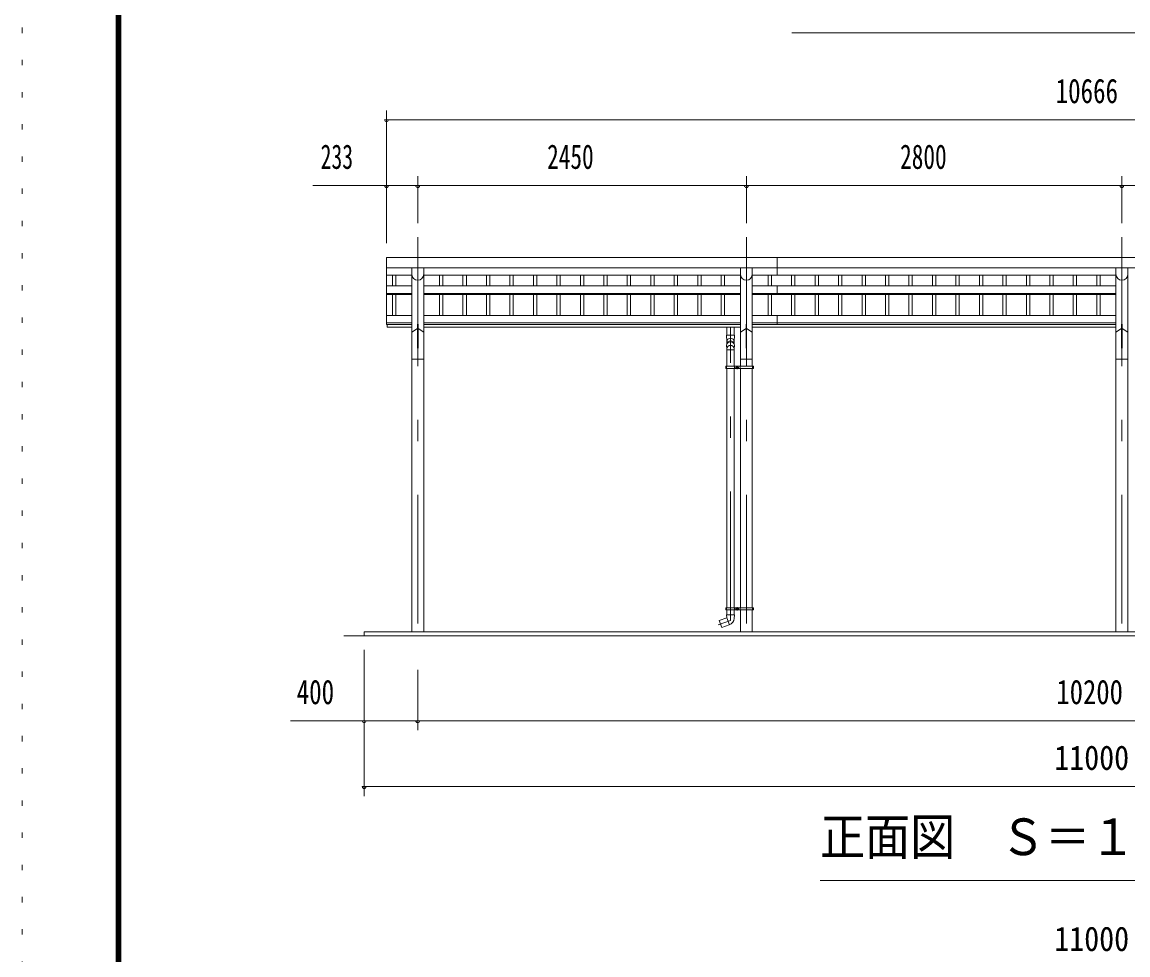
# Model space of a CAD drawing. Units: millimetres, scale not verified, with parts at other scales. Extents: x -31545 to 31552, y -14700 to 14700.
# Drawn here: x -10028 to -1784, y 748 to 7701 of the extents above; entities that cross this region are included whole.
import ezdxf
from ezdxf.enums import TextEntityAlignment as Align

# ---------------------------------------------------------------- set-up
doc = ezdxf.new("R2010")
doc.units = ezdxf.units.MM
doc.header["$LTSCALE"] = 80
doc.linetypes.add('USER3', pattern=[24, 12, -5, 2, -5])
doc.linetypes.add('USER4', pattern=[3, 0.5, -2.5])
for name, color, linetype, lineweight in [('0-2_1-07BOLD', 7, 'Continuous', 18), ('0-3_1-27CENTER', 3, 'USER3', 18), ('0-4_1-47THIN', 4, 'Continuous', 18), ('0-5_1-57DIM', 3, 'Continuous', 18), ('0-C_F-F1PAPER', 5, 'Continuous', 18), ('0-D_F-E_J_ADD', 5, 'USER4', 18)]:
    doc.layers.add(name, color=color, linetype=linetype, lineweight=lineweight)
doc.styles.add('ＭＳ ゴシック', font='')
doc.styles.get('ＭＳ ゴシック').set_extended_font_data('MS Gothic')

msp = doc.modelspace()

# ---------------------------------------------------------------- linework, layer by layer
at = {"layer": '0-2_1-07BOLD'}
for p, q in [((-4398.18, 5947.54), (-4398.18, 5815.14)), ((-7311.19, 5870.39), (3354.81, 5870.39)), ((-7122.74, 5870.39), (-7122.74, 3157.54)), ((-7033.63, 5870.39), (-7033.63, 3157.54)), ((-4672.74, 5870.39), (-4672.74, 5135.54)), ((-4583.64, 5870.39), (-4583.64, 5135.54)), ((-1872.74, 5870.39), (-1872.74, 3157.54)), ((-1783.64, 5870.39), (-1783.64, 3157.54)), ((-7122.74, 5815.14), (-7311.19, 5815.14)), ((-4672.73, 5815.14), (-7033.63, 5815.14)), ((-1872.74, 5815.14), (-4583.63, 5815.14)), ((-7311.19, 5735.83), (-7122.74, 5735.83)), ((-7033.63, 5735.83), (-4672.73, 5735.83)), ((-4583.63, 5735.83), (-1872.74, 5735.83)), ((-4398.18, 5735.83), (-4398.18, 5669.9)), ((-7311.19, 5678.13), (-7122.74, 5678.13)), ((-7311.19, 5669.9), (-7122.74, 5669.9)), ((-7033.63, 5678.13), (-4672.73, 5678.13)), ((-7033.63, 5669.9), (-4672.73, 5669.9)), ((-4583.63, 5678.13), (-1872.74, 5678.13)), ((-4583.63, 5669.9), (-1872.74, 5669.9)), ((-7122.74, 5515.32), (-7311.19, 5515.32)), ((-7122.74, 5460.21), (-7311.19, 5460.21)), ((-7122.73, 5448.34), (-7311.19, 5448.34)), ((-7306.19, 5448.34), (-7306.19, 5427.54)), ((-7080.44, 5450.76), (-7080.44, 5270.12)), ((-7075.94, 5450.76), (-7080.44, 5450.76)), ((-4672.73, 5515.32), (-7033.63, 5515.32)), ((-4672.73, 5460.21), (-7033.63, 5460.21)), ((-4672.73, 5448.34), (-7033.63, 5448.34)), ((-4630.45, 5450.76), (-4630.45, 5270.12)), ((-1872.74, 5515.32), (-4583.63, 5515.32)), ((-1872.74, 5460.21), (-4583.63, 5460.21)), ((-1872.74, 5448.34), (-4583.63, 5448.34)), ((-4398.18, 5515.32), (-4398.18, 5448.34)), ((-1830.44, 5450.76), (-1830.44, 5270.12)), ((-1825.93, 5450.76), (-1830.44, 5450.76)), ((-1825.93, 5450.76), (-1825.93, 5270.12)), ((-7122.73, 5427.54), (-7306.19, 5427.54)), ((-7122.74, 5390.12), (-7080.44, 5418.06)), ((-7075.94, 5418.06), (-7033.64, 5390.12)), ((-4672.73, 5427.54), (-7033.63, 5427.54)), ((-4716.7, 5367.92), (-4775.7, 5367.92)), ((-4773.7, 5318.25), (-4775.7, 5367.92)), ((-4773.7, 5367.92), (-4773.7, 5427.54)), ((-4718.7, 5367.92), (-4718.7, 5427.54)), ((-4716.7, 5367.92), (-4718.7, 5318.25)), ((-4630.45, 5418.05), (-4672.74, 5390.12)), ((-4583.65, 5390.12), (-4625.94, 5418.05)), ((-1872.74, 5427.54), (-4583.63, 5427.54)), ((-1872.74, 5390.12), (-1830.44, 5418.06)), ((-1825.93, 5418.06), (-1783.64, 5390.12)), ((-4773.7, 5300.16), (-4773.7, 5318.25)), ((-4718.7, 5318.25), (-4718.7, 5300.15)), ((-4716.7, 5291.18), (-4718.7, 5265.21)), ((-4773.7, 5258.27), (-4718.7, 5258.27)), ((-4718.7, 5135.54), (-4718.7, 5265.21)), ((-4630.45, 5270.12), (-4625.94, 5270.12)), ((-1825.93, 5270.12), (-1830.44, 5270.12)), ((-7033.64, 5189.54), (-7122.74, 5189.54)), ((-4775.3, 5127.54), (-4781.4, 5127.54)), ((-4575.95, 5119.54), (-4781.4, 5119.54)), ((-4775.3, 5135.54), (-4775.3, 5119.54)), ((-4773.7, 5119.54), (-4773.7, 3335.54)), ((-4718.7, 5119.54), (-4718.7, 3335.54)), ((-4717.1, 5135.54), (-4717.1, 5119.54)), ((-4695.72, 5121.77), (-4700.72, 5124.65)), ((-4690.72, 5124.65), (-4695.72, 5121.77)), ((-4690.72, 5130.43), (-4690.72, 5124.65)), ((-4674.35, 5135.54), (-4674.35, 5119.54)), ((-4672.75, 5119.54), (-4672.75, 3335.54)), ((-4672.74, 5189.54), (-4583.65, 5189.54)), ((-4583.65, 5119.54), (-4583.65, 3335.54)), ((-4582.05, 5135.54), (-4582.05, 5119.54)), ((-4575.95, 5127.54), (-4582.05, 5127.54)), ((-4575.95, 5135.54), (-4575.95, 5119.54)), ((-1783.64, 5189.54), (-1872.74, 5189.54)), ((-4781.4, 3335.54), (-4781.4, 3319.54)), ((-4575.95, 3335.54), (-4781.4, 3335.54)), ((-4775.3, 3327.54), (-4781.4, 3327.54)), ((-4775.3, 3335.54), (-4775.3, 3319.54)), ((-4773.7, 3319.54), (-4773.7, 3282.63)), ((-4718.7, 3319.54), (-4718.7, 3282.63)), ((-4717.1, 3335.54), (-4717.1, 3319.54)), ((-4695.72, 3333.31), (-4700.72, 3330.43)), ((-4700.72, 3330.43), (-4700.72, 3324.65)), ((-4690.72, 3330.43), (-4695.72, 3333.31)), ((-4674.35, 3335.54), (-4674.35, 3319.54)), ((-4672.75, 3319.54), (-4672.75, 3157.54)), ((-4583.65, 3319.54), (-4583.65, 3157.54)), ((-4582.05, 3335.54), (-4582.05, 3319.54)), ((-4575.95, 3327.54), (-4582.05, 3327.54)), ((-4773.7, 3260.63), (-4830.08, 3240.11)), ((-4830.08, 3240.11), (-4811.27, 3188.43)), ((-4717.19, 3282.63), (-4775.2, 3282.63)), ((-4775.19, 3282.63), (-4773.7, 3260.63)), ((-4773.7, 3260.63), (-4754.88, 3208.95)), ((-4718.95, 3256.84), (-4717.19, 3282.63)), ((-4755.17, 3208.85), (-4811.27, 3188.43)), ((3671.81, 3127.54), (-7628.18, 3127.54))]:
    msp.add_line(p, q, dxfattribs=at)
for points in [[(3354.81, 5947.54), (-7311.19, 5947.54), (-7311.19, 5448.34)], [(-7075.94, 5450.76), (-7075.94, 5270.12), (-7080.44, 5270.12)], [(-4630.45, 5450.76), (-4625.94, 5450.76), (-4625.94, 5270.12)], [(-4775.7, 5291.05), (-4773.7, 5265.21), (-4773.7, 5135.54)], [(-4575.95, 5135.54), (-4781.4, 5135.54), (-4781.4, 5119.54)], [(-4690.72, 5130.43), (-4695.72, 5133.31), (-4700.72, 5130.43), (-4700.72, 5124.65)], [(-4575.95, 3335.54), (-4575.95, 3319.54), (-4781.4, 3319.54)], [(-4690.72, 3330.43), (-4690.72, 3324.65), (-4695.72, 3321.77), (-4700.72, 3324.65)], [(3521.82, 3157.54), (-7478.18, 3157.54), (-7478.18, 3127.54)]]:
    msp.add_lwpolyline(points, dxfattribs=at)
for centre, radius in [((-4695.72, 5127.54), 6.25), ((-4695.72, 5127.54), 4.9), ((-4695.72, 3327.54), 6.25), ((-4695.72, 3327.54), 4.9)]:
    msp.add_circle(centre, radius, dxfattribs=at)
for centre, radius, start, end in [((-7078.19, 5822.09), 44.55, 180, 0), ((-4628.18, 5822.09), 44.55, 180, 0), ((-1828.19, 5822.09), 44.55, 180, 0), ((-4746.2, 5289.34), 29.55, 3.56303, 176.43697), ((-4746.2, 5318.55), 27.55, 3.55867, 176.44133), ((-4746.2, 5297.84), 27.55, 3.55867, 176.44133), ((-4746.2, 5264.23), 27.55, 3.55867, 176.44133), ((-4773.83, 3260.59), 55, 289.83269, 356.09424)]:
    msp.add_arc(centre, radius, start, end, dxfattribs=at)
at = {"layer": '0-3_1-27CENTER'}
for p, q in [((-7078.19, 6097.54), (-7078.19, 2977.54)), ((-4628.18, 6097.54), (-4628.18, 2977.54)), ((-1828.19, 6097.54), (-1828.19, 2977.54)), ((-4746.2, 3241.38), (-4746.2, 5427.54)), ((-4683.22, 5127.54), (-4708.22, 5127.54)), ((-4695.72, 5140.04), (-4695.72, 5115.04)), ((-4683.22, 3327.54), (-4708.22, 3327.54)), ((-4695.72, 3340.04), (-4695.72, 3315.04)), ((-4746.18, 3241.38), (-4839.46, 3207.43))]:
    msp.add_line(p, q, dxfattribs=at)
at = {"layer": '0-4_1-47THIN'}
for p, q in [((-7265.68, 5815.14), (-7265.68, 5735.83)), ((-7240.68, 5815.14), (-7240.68, 5735.83)), ((-6915.68, 5815.14), (-6915.68, 5735.83)), ((-6890.68, 5815.14), (-6890.68, 5735.83)), ((-6740.68, 5815.14), (-6740.68, 5735.83)), ((-6715.68, 5815.14), (-6715.68, 5735.83)), ((-6565.68, 5815.14), (-6565.68, 5735.83)), ((-6540.68, 5815.14), (-6540.68, 5735.83)), ((-6390.68, 5815.14), (-6390.68, 5735.83)), ((-6365.68, 5815.14), (-6365.68, 5735.83)), ((-6215.68, 5815.14), (-6215.68, 5735.83)), ((-6190.68, 5815.14), (-6190.68, 5735.83)), ((-6040.68, 5815.14), (-6040.68, 5735.83)), ((-6015.68, 5815.14), (-6015.68, 5735.83)), ((-5865.69, 5815.14), (-5865.69, 5735.83)), ((-5840.68, 5815.14), (-5840.68, 5735.83)), ((-5690.68, 5815.14), (-5690.68, 5735.83)), ((-5665.68, 5815.14), (-5665.68, 5735.83)), ((-5515.68, 5815.14), (-5515.68, 5735.83)), ((-5490.68, 5815.14), (-5490.68, 5735.83)), ((-5340.68, 5815.14), (-5340.68, 5735.83)), ((-5315.68, 5815.14), (-5315.68, 5735.83)), ((-5165.68, 5815.14), (-5165.68, 5735.83)), ((-5140.68, 5815.14), (-5140.68, 5735.83)), ((-4990.68, 5815.14), (-4990.68, 5735.83)), ((-4965.68, 5815.14), (-4965.68, 5735.83)), ((-4815.68, 5815.14), (-4815.68, 5735.83)), ((-4790.68, 5815.14), (-4790.68, 5735.83)), ((-4465.68, 5815.14), (-4465.68, 5735.83)), ((-4440.68, 5815.14), (-4440.68, 5735.83)), ((-4290.68, 5815.14), (-4290.68, 5735.83)), ((-4265.68, 5815.14), (-4265.68, 5735.83)), ((-4115.68, 5815.14), (-4115.68, 5735.83)), ((-4090.68, 5815.14), (-4090.68, 5735.83)), ((-3940.69, 5815.14), (-3940.69, 5735.83)), ((-3915.68, 5815.14), (-3915.68, 5735.83)), ((-3765.68, 5815.14), (-3765.68, 5735.83)), ((-3740.68, 5815.14), (-3740.68, 5735.83)), ((-3590.68, 5815.14), (-3590.68, 5735.83)), ((-3565.68, 5815.14), (-3565.68, 5735.83)), ((-3415.68, 5815.14), (-3415.68, 5735.83)), ((-3390.68, 5815.14), (-3390.68, 5735.83)), ((-3240.68, 5815.14), (-3240.68, 5735.83)), ((-3215.68, 5815.14), (-3215.68, 5735.83)), ((-3065.68, 5815.14), (-3065.68, 5735.83)), ((-3040.68, 5815.14), (-3040.68, 5735.83)), ((-2890.68, 5815.14), (-2890.68, 5735.83)), ((-2865.68, 5815.14), (-2865.68, 5735.83)), ((-2715.68, 5815.14), (-2715.68, 5735.83)), ((-2690.68, 5815.14), (-2690.68, 5735.83)), ((-2540.68, 5815.14), (-2540.68, 5735.83)), ((-2515.68, 5815.14), (-2515.68, 5735.83)), ((-2365.68, 5815.14), (-2365.68, 5735.83)), ((-2340.68, 5815.14), (-2340.68, 5735.83)), ((-2190.68, 5815.14), (-2190.68, 5735.83)), ((-2165.68, 5815.14), (-2165.68, 5735.83)), ((-2015.68, 5815.14), (-2015.68, 5735.83)), ((-1990.68, 5815.14), (-1990.68, 5735.83)), ((-7265.68, 5669.9), (-7265.68, 5515.32)), ((-7240.68, 5669.9), (-7240.68, 5515.32)), ((-6915.68, 5669.9), (-6915.68, 5515.32)), ((-6890.68, 5669.9), (-6890.68, 5515.32)), ((-6740.68, 5669.9), (-6740.68, 5515.32)), ((-6715.68, 5669.9), (-6715.68, 5515.32)), ((-6565.68, 5669.9), (-6565.68, 5515.32)), ((-6540.68, 5669.9), (-6540.68, 5515.32)), ((-6390.68, 5669.9), (-6390.68, 5515.32)), ((-6365.68, 5669.9), (-6365.68, 5515.32)), ((-6215.68, 5669.9), (-6215.68, 5515.32)), ((-6190.68, 5669.9), (-6190.68, 5515.32)), ((-6040.68, 5669.9), (-6040.68, 5515.32)), ((-6015.68, 5669.9), (-6015.68, 5515.32)), ((-5865.69, 5669.9), (-5865.69, 5515.32)), ((-5840.68, 5669.9), (-5840.68, 5515.32)), ((-5690.68, 5669.9), (-5690.68, 5515.32)), ((-5665.68, 5669.9), (-5665.68, 5515.32)), ((-5515.68, 5669.9), (-5515.68, 5515.32)), ((-5490.68, 5669.9), (-5490.68, 5515.32)), ((-5340.68, 5669.9), (-5340.68, 5515.32)), ((-5315.68, 5669.9), (-5315.68, 5515.32)), ((-5165.68, 5669.9), (-5165.68, 5515.32)), ((-5140.68, 5669.9), (-5140.68, 5515.32)), ((-4990.68, 5669.9), (-4990.68, 5515.32)), ((-4965.68, 5669.9), (-4965.68, 5515.32)), ((-4815.68, 5669.9), (-4815.68, 5515.32)), ((-4790.68, 5669.9), (-4790.68, 5515.32)), ((-4465.68, 5669.9), (-4465.68, 5515.32)), ((-4440.68, 5669.9), (-4440.68, 5515.32)), ((-4290.68, 5669.9), (-4290.68, 5515.32)), ((-4265.68, 5669.9), (-4265.68, 5515.32)), ((-4115.68, 5669.9), (-4115.68, 5515.32)), ((-4090.68, 5669.9), (-4090.68, 5515.32)), ((-3940.69, 5669.9), (-3940.69, 5515.32)), ((-3915.68, 5669.9), (-3915.68, 5515.32)), ((-3765.68, 5669.9), (-3765.68, 5515.32)), ((-3740.68, 5669.9), (-3740.68, 5515.32)), ((-3590.68, 5669.9), (-3590.68, 5515.32)), ((-3565.68, 5669.9), (-3565.68, 5515.32)), ((-3415.68, 5669.9), (-3415.68, 5515.32)), ((-3390.68, 5669.9), (-3390.68, 5515.32)), ((-3240.68, 5669.9), (-3240.68, 5515.32)), ((-3215.68, 5669.9), (-3215.68, 5515.32)), ((-3065.68, 5669.9), (-3065.68, 5515.32)), ((-3040.68, 5669.9), (-3040.68, 5515.32)), ((-2890.68, 5669.9), (-2890.68, 5515.32)), ((-2865.68, 5669.9), (-2865.68, 5515.32)), ((-2715.68, 5669.9), (-2715.68, 5515.32)), ((-2690.68, 5669.9), (-2690.68, 5515.32)), ((-2540.68, 5669.9), (-2540.68, 5515.32)), ((-2515.68, 5669.9), (-2515.68, 5515.32)), ((-2365.68, 5669.9), (-2365.68, 5515.32)), ((-2340.68, 5669.9), (-2340.68, 5515.32)), ((-2190.68, 5669.9), (-2190.68, 5515.32)), ((-2165.68, 5669.9), (-2165.68, 5515.32)), ((-2015.68, 5669.9), (-2015.68, 5515.32)), ((-1990.68, 5669.9), (-1990.68, 5515.32))]:
    msp.add_line(p, q, dxfattribs=at)
at = {"layer": '0-5_1-57DIM'}
for p, q in [((-4288.18, 7622.54), (331.82, 7622.54)), ((-7311.19, 6052.54), (-7311.19, 7042.54)), ((-7297.19, 6972.54), (-7325.19, 6972.54)), ((-7311.19, 6972.54), (3354.81, 6972.54)), ((-7078.19, 6202.54), (-7078.19, 6552.54)), ((-4628.19, 6202.54), (-4628.19, 6552.54)), ((-1828.19, 6202.54), (-1828.19, 6552.54)), ((-7860.69, 6482.54), (3904.31, 6482.54)), ((-7297.19, 6482.54), (-7325.19, 6482.54)), ((-7064.19, 6482.54), (-7092.19, 6482.54)), ((-4614.19, 6482.54), (-4642.19, 6482.54)), ((-1814.19, 6482.54), (-1842.19, 6482.54)), ((-7478.18, 3022.54), (-7478.18, 1932.54)), ((-7078.19, 2872.54), (-7078.19, 2422.54)), ((4071.32, 2492.54), (-8027.68, 2492.54)), ((-7464.19, 2492.54), (-7492.19, 2492.54)), ((-7064.19, 2492.54), (-7092.19, 2492.54)), ((-7464.19, 2002.54), (-7492.19, 2002.54)), ((-7478.18, 2002.54), (3521.82, 2002.54)), ((-4078.18, 1302.54), (121.81, 1302.54))]:
    msp.add_line(p, q, dxfattribs=at)
for centre in [(-7311.19, 6972.54), (-7311.19, 6482.54), (-7078.19, 6482.54), (-4628.19, 6482.54), (-1828.19, 6482.54), (-7478.19, 2492.54), (-7078.19, 2492.54), (-7478.19, 2002.54)]:
    msp.add_arc(centre, 14, 180, 0, dxfattribs=at)
at = {"layer": '0-C_F-F1PAPER'}
for p, q in [((-9327.64, 14140), (-9327.64, -14000)), ((-9324.14, 14136.5), (-9324.14, -13996.5)), ((-9320.64, 14133), (-9320.64, -13993)), ((-9317.14, 14129.5), (-9317.14, -13989.5)), ((-9313.64, 14126), (-9313.64, -13986)), ((-9310.14, 14122.5), (-9310.14, -13982.5)), ((-9306.64, 14119), (-9306.64, -13979)), ((-9303.14, 14115.5), (-9303.14, -13975.5)), ((-9299.64, 14112), (-9299.64, -13972)), ((-9296.14, 14108.5), (-9296.14, -13968.5)), ((-9292.64, 14105), (-9292.64, -13965))]:
    msp.add_line(p, q, dxfattribs=at)
at = {"layer": '0-D_F-E_J_ADD'}
msp.add_lwpolyline([(-10027.64, -14700), (-10027.64, 14700), (31552.36, 14700)], dxfattribs=at)

# ---------------------------------------------------------------- texts
at = {"layer": '0-5_1-57DIM', "color": 7, "style": 'ＭＳ ゴシック'}
for s, height, width, p in [('10666', 182.3, 0.75, (-2322.07, 7042.54)), ('233', 182.3, 0.65, (-7802.13, 6552.54)), ('2450', 182.3, 0.7, (-6113.6, 6552.54)), ('2800', 182.3, 0.7, (-3481.97, 6552.54)), ('400', 182.3, 0.75, (-7980.61, 2562.54)), ('10200', 182.3, 0.8, (-2316.61, 2562.54)), ('11000', 182.3, 0.9, (-2332.45, 2072.54)), ('正面図\u3000Ｓ＝１／７０', 273.5, 0.9, (-4078.19, 1409.85)), ('11000', 182.3, 0.9, (-2332.45, 722.54))]:
    msp.add_text(s, height=height, dxfattribs=dict(at, width=width)).set_placement(p, align=Align.BOTTOM_LEFT)

doc.saveas('drawing.dxf')
